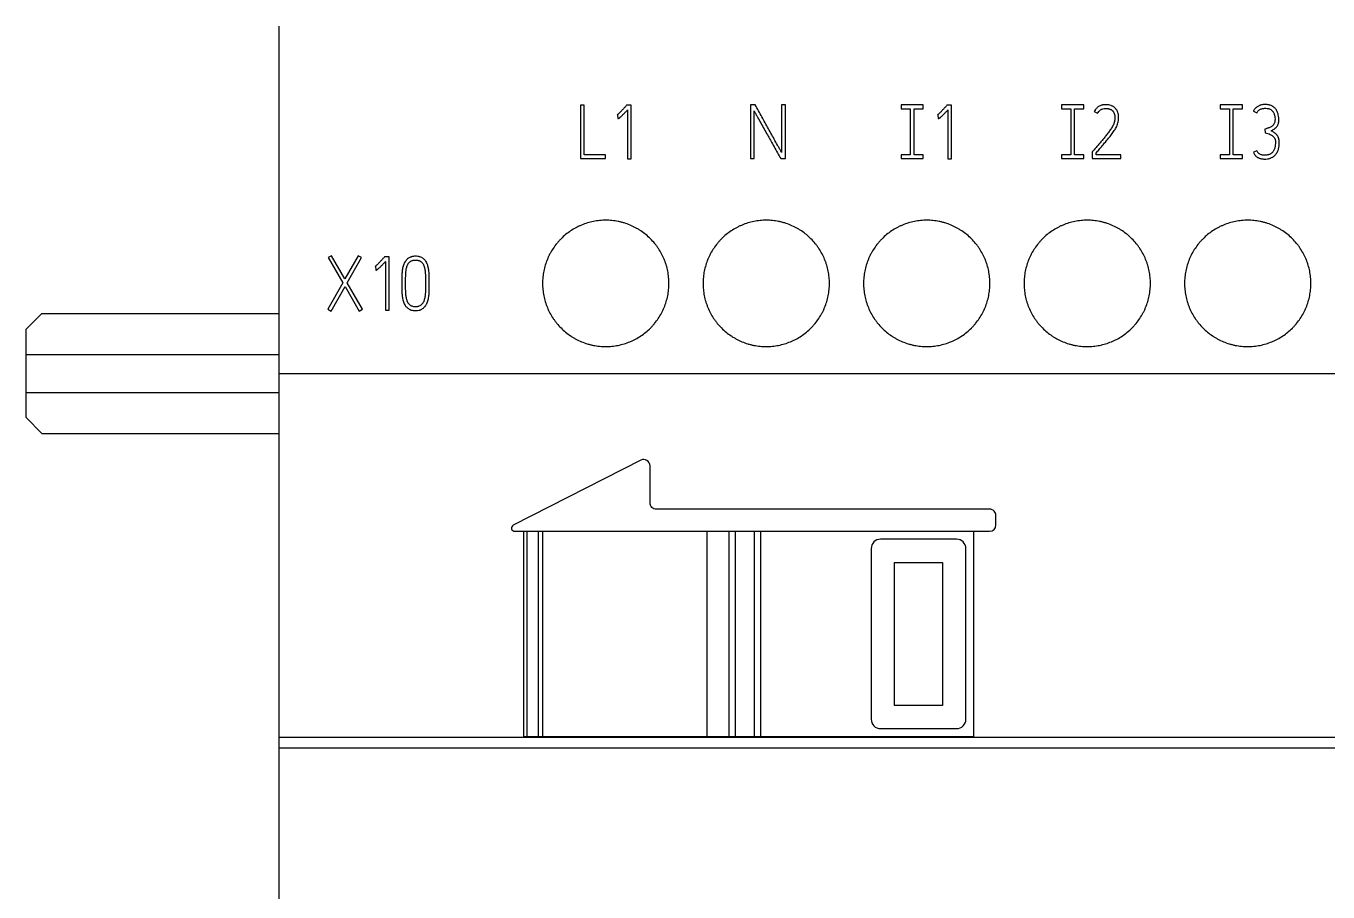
# Model space of a CAD drawing. Extents: x 0 to 420, y 0 to 297.
# Drawn here: x 81.17 to 122.38, y 211.23 to 238.65 of the extents above; entities that cross this region are included whole.
import ezdxf

# ---------------------------------------------------------------- set-up
doc = ezdxf.new("R2010")
doc.units = 0
doc.header["$LTSCALE"] = 23.1
doc.layers.add('10000_FRONT', color=7, linetype='CONTINUOUS')
doc.layers.add('10500_FRONT_LABELING', color=7, linetype='CONTINUOUS')

msp = doc.modelspace()

# ---------------------------------------------------------------- linework, layer by layer
at = {"layer": '10000_FRONT', "color": 7, "linetype": 'CONTINUOUS'}
for p, q in [((89.167, 238.654), (89.167, 148.654)), ((81.667, 229.554), (81.167, 229.054)), ((81.667, 229.554), (89.167, 229.554)), ((81.167, 226.254), (81.167, 229.054)), ((81.167, 228.254), (89.167, 228.254)), ((89.167, 227.654), (160.667, 227.654)), ((81.167, 227.054), (89.167, 227.054)), ((81.167, 226.254), (81.667, 225.754)), ((81.667, 225.754), (89.167, 225.754)), ((100.626, 224.905), (96.587, 222.843)), ((100.917, 223.554), (100.917, 224.727)), ((111.667, 223.354), (101.117, 223.354)), ((111.867, 222.854), (111.867, 223.154)), ((96.632, 222.654), (111.667, 222.654)), ((96.917, 222.654), (96.917, 216.154)), ((97.017, 222.654), (97.017, 216.154)), ((97.382, 222.654), (97.382, 216.154)), ((97.517, 222.654), (97.517, 216.154)), ((102.717, 222.654), (102.717, 216.154)), ((103.417, 222.654), (103.417, 216.154)), ((103.617, 222.654), (103.617, 216.154)), ((104.217, 222.654), (104.217, 216.154)), ((104.417, 222.654), (104.417, 216.154)), ((111.167, 216.154), (111.167, 222.654)), ((110.617, 222.404), (108.217, 222.404)), ((107.917, 222.104), (107.917, 216.704)), ((110.917, 216.704), (110.917, 222.104)), ((108.654, 217.141), (108.654, 221.666)), ((108.654, 221.666), (110.179, 221.666)), ((110.179, 221.666), (110.179, 217.141)), ((110.179, 217.141), (108.654, 217.141)), ((108.217, 216.404), (110.617, 216.404)), ((89.167, 216.134), (160.667, 216.134)), ((96.917, 216.154), (111.167, 216.154)), ((89.167, 215.801), (160.667, 215.801))]:
    msp.add_line(p, q, dxfattribs=at)
for centre, radius, start, end in [((100.717, 224.727), 0.2, 0, 117.0506), ((111.667, 222.854), 0.2, 270, 0), ((108.217, 222.104), 0.3, 90, 180), ((110.617, 222.104), 0.3, 0, 90), ((108.217, 216.704), 0.3, 180, 270), ((110.617, 216.704), 0.3, 270, 360)]:
    msp.add_arc(centre, radius, start, end, dxfattribs=at)
for points, knots in [([(101.517, 230.504), (101.517, 230.569), (101.513, 230.635), (101.501, 230.764), (101.491, 230.828), (101.466, 230.956), (101.45, 231.019), (101.422, 231.113), (101.412, 231.144), (101.389, 231.206), (101.378, 231.237), (101.34, 231.327), (101.285, 231.445), (101.218, 231.557), (101.164, 231.638), (101.145, 231.665), (101.106, 231.718), (101.086, 231.744), (101.023, 231.82), (100.979, 231.869), (100.841, 232.008), (100.741, 232.091), (100.618, 232.173), (100.604, 232.182), (100.576, 232.2), (100.562, 232.208), (100.52, 232.234), (100.491, 232.25), (100.405, 232.297), (100.346, 232.325), (100.225, 232.375), (100.164, 232.397), (100.07, 232.426), (100.038, 232.435), (99.974, 232.451), (99.942, 232.458), (99.844, 232.478), (99.714, 232.497), (99.584, 232.503), (99.453, 232.504), (99.388, 232.501), (99.289, 232.491), (99.256, 232.487), (99.191, 232.477), (99.029, 232.449), (98.872, 232.402), (98.721, 232.339), (98.691, 232.325), (98.646, 232.304), (98.631, 232.297), (98.602, 232.282), (98.528, 232.244), (98.458, 232.202), (98.296, 232.093), (98.195, 232.01), (98.078, 231.893), (98.055, 231.869), (98.011, 231.821), (97.99, 231.796), (97.928, 231.72), (97.889, 231.668), (97.817, 231.56), (97.783, 231.504), (97.737, 231.417), (97.722, 231.388), (97.694, 231.328), (97.681, 231.298), (97.643, 231.207), (97.6, 231.085), (97.568, 230.959), (97.549, 230.863), (97.543, 230.831), (97.534, 230.766), (97.53, 230.733), (97.52, 230.635), (97.517, 230.569), (97.517, 230.504)], [0, 0, 0, 0, 0.03125, 0.03125, 0.0625, 0.0625, 0.09375, 0.09375, 0.109375, 0.109375, 0.125, 0.125, 0.15625, 0.1875, 0.1875, 0.203125, 0.203125, 0.21875, 0.21875, 0.25, 0.25, 0.3125, 0.3125, 0.320312, 0.320312, 0.328125, 0.328125, 0.34375, 0.34375, 0.375, 0.375, 0.40625, 0.40625, 0.421875, 0.421875, 0.4375, 0.4375, 0.46875, 0.5, 0.5, 0.53125, 0.53125, 0.546875, 0.546875, 0.5625, 0.625, 0.625, 0.640625, 0.640625, 0.648438, 0.648438, 0.65625, 0.6875, 0.6875, 0.75, 0.75, 0.765625, 0.765625, 0.78125, 0.78125, 0.8125, 0.8125, 0.84375, 0.84375, 0.859375, 0.859375, 0.875, 0.875, 0.90625, 0.9375, 0.9375, 0.953125, 0.953125, 0.96875, 0.96875, 1, 1, 1, 1]), ([(106.597, 230.504), (106.597, 230.569), (106.593, 230.635), (106.581, 230.764), (106.571, 230.828), (106.546, 230.956), (106.53, 231.019), (106.502, 231.113), (106.492, 231.144), (106.469, 231.206), (106.458, 231.237), (106.42, 231.327), (106.365, 231.445), (106.298, 231.557), (106.244, 231.638), (106.225, 231.665), (106.186, 231.718), (106.166, 231.744), (106.103, 231.82), (106.059, 231.869), (105.921, 232.008), (105.821, 232.091), (105.698, 232.173), (105.684, 232.182), (105.656, 232.2), (105.642, 232.208), (105.6, 232.234), (105.571, 232.25), (105.485, 232.297), (105.426, 232.325), (105.305, 232.375), (105.244, 232.397), (105.15, 232.426), (105.118, 232.435), (105.054, 232.451), (105.022, 232.458), (104.924, 232.478), (104.794, 232.497), (104.664, 232.503), (104.533, 232.504), (104.468, 232.501), (104.369, 232.491), (104.336, 232.487), (104.271, 232.477), (104.109, 232.449), (103.952, 232.402), (103.801, 232.339), (103.771, 232.325), (103.726, 232.304), (103.711, 232.297), (103.682, 232.282), (103.608, 232.244), (103.538, 232.202), (103.376, 232.093), (103.275, 232.01), (103.158, 231.893), (103.135, 231.869), (103.091, 231.821), (103.07, 231.796), (103.008, 231.72), (102.969, 231.668), (102.897, 231.56), (102.863, 231.504), (102.817, 231.417), (102.802, 231.388), (102.774, 231.328), (102.761, 231.298), (102.723, 231.207), (102.68, 231.085), (102.648, 230.959), (102.629, 230.863), (102.623, 230.831), (102.614, 230.766), (102.61, 230.733), (102.6, 230.635), (102.597, 230.569), (102.597, 230.504)], [0, 0, 0, 0, 0.03125, 0.03125, 0.0625, 0.0625, 0.09375, 0.09375, 0.109375, 0.109375, 0.125, 0.125, 0.15625, 0.1875, 0.1875, 0.203125, 0.203125, 0.21875, 0.21875, 0.25, 0.25, 0.3125, 0.3125, 0.320312, 0.320312, 0.328125, 0.328125, 0.34375, 0.34375, 0.375, 0.375, 0.40625, 0.40625, 0.421875, 0.421875, 0.4375, 0.4375, 0.46875, 0.5, 0.5, 0.53125, 0.53125, 0.546875, 0.546875, 0.5625, 0.625, 0.625, 0.640625, 0.640625, 0.648438, 0.648438, 0.65625, 0.6875, 0.6875, 0.75, 0.75, 0.765625, 0.765625, 0.78125, 0.78125, 0.8125, 0.8125, 0.84375, 0.84375, 0.859375, 0.859375, 0.875, 0.875, 0.90625, 0.9375, 0.9375, 0.953125, 0.953125, 0.96875, 0.96875, 1, 1, 1, 1]), ([(111.677, 230.504), (111.677, 230.569), (111.673, 230.635), (111.661, 230.764), (111.651, 230.828), (111.626, 230.956), (111.61, 231.019), (111.582, 231.113), (111.572, 231.144), (111.549, 231.206), (111.538, 231.237), (111.5, 231.327), (111.445, 231.445), (111.378, 231.557), (111.324, 231.638), (111.305, 231.665), (111.266, 231.718), (111.246, 231.744), (111.183, 231.82), (111.139, 231.869), (111.001, 232.008), (110.901, 232.091), (110.778, 232.173), (110.764, 232.182), (110.736, 232.2), (110.722, 232.208), (110.68, 232.234), (110.651, 232.25), (110.565, 232.297), (110.506, 232.325), (110.385, 232.375), (110.324, 232.397), (110.23, 232.426), (110.198, 232.435), (110.134, 232.451), (110.102, 232.458), (110.004, 232.478), (109.874, 232.497), (109.744, 232.503), (109.613, 232.504), (109.548, 232.501), (109.449, 232.491), (109.416, 232.487), (109.351, 232.477), (109.189, 232.449), (109.032, 232.402), (108.881, 232.339), (108.851, 232.325), (108.806, 232.304), (108.791, 232.297), (108.762, 232.282), (108.688, 232.244), (108.618, 232.202), (108.456, 232.093), (108.355, 232.01), (108.238, 231.893), (108.215, 231.869), (108.171, 231.821), (108.15, 231.796), (108.088, 231.72), (108.049, 231.668), (107.977, 231.56), (107.943, 231.504), (107.897, 231.417), (107.882, 231.388), (107.854, 231.328), (107.841, 231.298), (107.803, 231.207), (107.76, 231.085), (107.728, 230.959), (107.709, 230.863), (107.703, 230.831), (107.694, 230.766), (107.69, 230.733), (107.68, 230.635), (107.677, 230.569), (107.677, 230.504)], [0, 0, 0, 0, 0.03125, 0.03125, 0.0625, 0.0625, 0.09375, 0.09375, 0.109375, 0.109375, 0.125, 0.125, 0.15625, 0.1875, 0.1875, 0.203125, 0.203125, 0.21875, 0.21875, 0.25, 0.25, 0.3125, 0.3125, 0.320312, 0.320312, 0.328125, 0.328125, 0.34375, 0.34375, 0.375, 0.375, 0.40625, 0.40625, 0.421875, 0.421875, 0.4375, 0.4375, 0.46875, 0.5, 0.5, 0.53125, 0.53125, 0.546875, 0.546875, 0.5625, 0.625, 0.625, 0.640625, 0.640625, 0.648438, 0.648438, 0.65625, 0.6875, 0.6875, 0.75, 0.75, 0.765625, 0.765625, 0.78125, 0.78125, 0.8125, 0.8125, 0.84375, 0.84375, 0.859375, 0.859375, 0.875, 0.875, 0.90625, 0.9375, 0.9375, 0.953125, 0.953125, 0.96875, 0.96875, 1, 1, 1, 1]), ([(116.757, 230.504), (116.757, 230.569), (116.753, 230.635), (116.741, 230.764), (116.731, 230.828), (116.706, 230.956), (116.69, 231.019), (116.662, 231.113), (116.652, 231.144), (116.629, 231.206), (116.618, 231.237), (116.58, 231.327), (116.525, 231.445), (116.458, 231.557), (116.404, 231.638), (116.385, 231.665), (116.346, 231.718), (116.326, 231.744), (116.263, 231.82), (116.219, 231.869), (116.081, 232.008), (115.981, 232.091), (115.858, 232.173), (115.844, 232.182), (115.816, 232.2), (115.802, 232.208), (115.76, 232.234), (115.731, 232.25), (115.645, 232.297), (115.586, 232.325), (115.465, 232.375), (115.404, 232.397), (115.31, 232.426), (115.278, 232.435), (115.214, 232.451), (115.182, 232.458), (115.084, 232.478), (114.954, 232.497), (114.824, 232.503), (114.693, 232.504), (114.628, 232.501), (114.529, 232.491), (114.496, 232.487), (114.431, 232.477), (114.269, 232.449), (114.112, 232.402), (113.961, 232.339), (113.931, 232.325), (113.886, 232.304), (113.871, 232.297), (113.842, 232.282), (113.768, 232.244), (113.698, 232.202), (113.536, 232.093), (113.435, 232.01), (113.318, 231.893), (113.295, 231.869), (113.251, 231.821), (113.23, 231.796), (113.168, 231.72), (113.129, 231.668), (113.057, 231.56), (113.023, 231.504), (112.977, 231.417), (112.962, 231.388), (112.934, 231.328), (112.921, 231.298), (112.883, 231.207), (112.84, 231.085), (112.808, 230.959), (112.789, 230.863), (112.783, 230.831), (112.774, 230.766), (112.77, 230.733), (112.76, 230.635), (112.757, 230.569), (112.757, 230.504)], [0, 0, 0, 0, 0.03125, 0.03125, 0.0625, 0.0625, 0.09375, 0.09375, 0.109375, 0.109375, 0.125, 0.125, 0.15625, 0.1875, 0.1875, 0.203125, 0.203125, 0.21875, 0.21875, 0.25, 0.25, 0.3125, 0.3125, 0.320312, 0.320312, 0.328125, 0.328125, 0.34375, 0.34375, 0.375, 0.375, 0.40625, 0.40625, 0.421875, 0.421875, 0.4375, 0.4375, 0.46875, 0.5, 0.5, 0.53125, 0.53125, 0.546875, 0.546875, 0.5625, 0.625, 0.625, 0.640625, 0.640625, 0.648438, 0.648438, 0.65625, 0.6875, 0.6875, 0.75, 0.75, 0.765625, 0.765625, 0.78125, 0.78125, 0.8125, 0.8125, 0.84375, 0.84375, 0.859375, 0.859375, 0.875, 0.875, 0.90625, 0.9375, 0.9375, 0.953125, 0.953125, 0.96875, 0.96875, 1, 1, 1, 1]), ([(121.837, 230.504), (121.837, 230.569), (121.833, 230.635), (121.821, 230.764), (121.811, 230.828), (121.786, 230.956), (121.77, 231.019), (121.742, 231.113), (121.732, 231.144), (121.709, 231.206), (121.698, 231.237), (121.66, 231.327), (121.605, 231.445), (121.538, 231.557), (121.484, 231.638), (121.465, 231.665), (121.426, 231.718), (121.406, 231.744), (121.343, 231.82), (121.299, 231.869), (121.161, 232.008), (121.061, 232.091), (120.938, 232.173), (120.924, 232.182), (120.896, 232.2), (120.882, 232.208), (120.84, 232.234), (120.811, 232.25), (120.725, 232.297), (120.666, 232.325), (120.545, 232.375), (120.484, 232.397), (120.39, 232.426), (120.358, 232.435), (120.294, 232.451), (120.262, 232.458), (120.164, 232.478), (120.034, 232.497), (119.904, 232.503), (119.773, 232.504), (119.708, 232.501), (119.609, 232.491), (119.576, 232.487), (119.511, 232.477), (119.349, 232.449), (119.192, 232.402), (119.041, 232.339), (119.011, 232.325), (118.966, 232.304), (118.951, 232.297), (118.922, 232.282), (118.848, 232.244), (118.778, 232.202), (118.616, 232.093), (118.515, 232.01), (118.398, 231.893), (118.375, 231.869), (118.331, 231.821), (118.31, 231.796), (118.248, 231.72), (118.209, 231.668), (118.137, 231.56), (118.103, 231.504), (118.057, 231.417), (118.042, 231.388), (118.014, 231.328), (118.001, 231.298), (117.963, 231.207), (117.92, 231.085), (117.888, 230.959), (117.869, 230.863), (117.863, 230.831), (117.854, 230.766), (117.85, 230.733), (117.84, 230.635), (117.837, 230.569), (117.837, 230.504)], [0, 0, 0, 0, 0.03125, 0.03125, 0.0625, 0.0625, 0.09375, 0.09375, 0.109375, 0.109375, 0.125, 0.125, 0.15625, 0.1875, 0.1875, 0.203125, 0.203125, 0.21875, 0.21875, 0.25, 0.25, 0.3125, 0.3125, 0.320312, 0.320312, 0.328125, 0.328125, 0.34375, 0.34375, 0.375, 0.375, 0.40625, 0.40625, 0.421875, 0.421875, 0.4375, 0.4375, 0.46875, 0.5, 0.5, 0.53125, 0.53125, 0.546875, 0.546875, 0.5625, 0.625, 0.625, 0.640625, 0.640625, 0.648438, 0.648438, 0.65625, 0.6875, 0.6875, 0.75, 0.75, 0.765625, 0.765625, 0.78125, 0.78125, 0.8125, 0.8125, 0.84375, 0.84375, 0.859375, 0.859375, 0.875, 0.875, 0.90625, 0.9375, 0.9375, 0.953125, 0.953125, 0.96875, 0.96875, 1, 1, 1, 1]), ([(97.517, 230.504), (97.517, 230.438), (97.52, 230.372), (97.533, 230.243), (97.542, 230.179), (97.567, 230.051), (97.583, 229.988), (97.611, 229.894), (97.622, 229.863), (97.644, 229.801), (97.656, 229.77), (97.693, 229.68), (97.749, 229.562), (97.815, 229.45), (97.869, 229.369), (97.888, 229.342), (97.927, 229.289), (97.947, 229.263), (98.01, 229.187), (98.054, 229.138), (98.192, 228.999), (98.293, 228.916), (98.415, 228.834), (98.429, 228.825), (98.457, 228.807), (98.471, 228.799), (98.514, 228.773), (98.542, 228.757), (98.629, 228.71), (98.688, 228.682), (98.808, 228.632), (98.87, 228.61), (98.964, 228.581), (98.996, 228.572), (99.059, 228.556), (99.092, 228.549), (99.189, 228.529), (99.319, 228.51), (99.449, 228.504), (99.58, 228.503), (99.646, 228.507), (99.744, 228.516), (99.777, 228.52), (99.842, 228.53), (99.875, 228.536), (99.971, 228.555), (100.035, 228.571), (100.16, 228.609), (100.221, 228.631), (100.312, 228.668), (100.342, 228.682), (100.387, 228.703), (100.402, 228.71), (100.431, 228.725), (100.505, 228.763), (100.575, 228.805), (100.737, 228.914), (100.838, 228.997), (100.955, 229.114), (100.978, 229.138), (101.022, 229.186), (101.043, 229.211), (101.105, 229.287), (101.144, 229.339), (101.216, 229.447), (101.25, 229.503), (101.296, 229.59), (101.311, 229.619), (101.339, 229.679), (101.352, 229.709), (101.39, 229.8), (101.434, 229.922), (101.465, 230.048), (101.484, 230.144), (101.49, 230.176), (101.5, 230.241), (101.504, 230.274), (101.513, 230.372), (101.517, 230.438), (101.517, 230.504)], [0, 0, 0, 0, 0.03125, 0.03125, 0.0625, 0.0625, 0.09375, 0.09375, 0.109375, 0.109375, 0.125, 0.125, 0.15625, 0.1875, 0.1875, 0.203125, 0.203125, 0.21875, 0.21875, 0.25, 0.25, 0.3125, 0.3125, 0.320312, 0.320312, 0.328125, 0.328125, 0.34375, 0.34375, 0.375, 0.375, 0.40625, 0.40625, 0.421875, 0.421875, 0.4375, 0.4375, 0.46875, 0.5, 0.5, 0.53125, 0.53125, 0.546875, 0.546875, 0.5625, 0.5625, 0.59375, 0.59375, 0.625, 0.625, 0.640625, 0.640625, 0.648438, 0.648438, 0.65625, 0.6875, 0.6875, 0.75, 0.75, 0.765625, 0.765625, 0.78125, 0.78125, 0.8125, 0.8125, 0.84375, 0.84375, 0.859375, 0.859375, 0.875, 0.875, 0.90625, 0.9375, 0.9375, 0.953125, 0.953125, 0.96875, 0.96875, 1, 1, 1, 1]), ([(102.597, 230.504), (102.597, 230.438), (102.6, 230.372), (102.613, 230.243), (102.622, 230.179), (102.647, 230.051), (102.663, 229.988), (102.691, 229.894), (102.702, 229.863), (102.724, 229.801), (102.736, 229.77), (102.773, 229.68), (102.829, 229.562), (102.895, 229.45), (102.949, 229.369), (102.968, 229.342), (103.007, 229.289), (103.027, 229.263), (103.09, 229.187), (103.134, 229.138), (103.272, 228.999), (103.373, 228.916), (103.495, 228.834), (103.509, 228.825), (103.537, 228.807), (103.551, 228.799), (103.594, 228.773), (103.622, 228.757), (103.709, 228.71), (103.768, 228.682), (103.888, 228.632), (103.95, 228.61), (104.044, 228.581), (104.076, 228.572), (104.139, 228.556), (104.172, 228.549), (104.269, 228.529), (104.399, 228.51), (104.529, 228.504), (104.66, 228.503), (104.726, 228.507), (104.824, 228.516), (104.857, 228.52), (104.922, 228.53), (104.955, 228.536), (105.051, 228.555), (105.115, 228.571), (105.24, 228.609), (105.301, 228.631), (105.392, 228.668), (105.422, 228.682), (105.467, 228.703), (105.482, 228.71), (105.511, 228.725), (105.585, 228.763), (105.655, 228.805), (105.817, 228.914), (105.918, 228.997), (106.035, 229.114), (106.058, 229.138), (106.102, 229.186), (106.123, 229.211), (106.185, 229.287), (106.224, 229.339), (106.296, 229.447), (106.33, 229.503), (106.376, 229.59), (106.391, 229.619), (106.419, 229.679), (106.432, 229.709), (106.47, 229.8), (106.514, 229.922), (106.545, 230.048), (106.564, 230.144), (106.57, 230.176), (106.58, 230.241), (106.584, 230.274), (106.593, 230.372), (106.597, 230.438), (106.597, 230.504)], [0, 0, 0, 0, 0.03125, 0.03125, 0.0625, 0.0625, 0.09375, 0.09375, 0.109375, 0.109375, 0.125, 0.125, 0.15625, 0.1875, 0.1875, 0.203125, 0.203125, 0.21875, 0.21875, 0.25, 0.25, 0.3125, 0.3125, 0.320312, 0.320312, 0.328125, 0.328125, 0.34375, 0.34375, 0.375, 0.375, 0.40625, 0.40625, 0.421875, 0.421875, 0.4375, 0.4375, 0.46875, 0.5, 0.5, 0.53125, 0.53125, 0.546875, 0.546875, 0.5625, 0.5625, 0.59375, 0.59375, 0.625, 0.625, 0.640625, 0.640625, 0.648438, 0.648438, 0.65625, 0.6875, 0.6875, 0.75, 0.75, 0.765625, 0.765625, 0.78125, 0.78125, 0.8125, 0.8125, 0.84375, 0.84375, 0.859375, 0.859375, 0.875, 0.875, 0.90625, 0.9375, 0.9375, 0.953125, 0.953125, 0.96875, 0.96875, 1, 1, 1, 1]), ([(107.677, 230.504), (107.677, 230.438), (107.68, 230.372), (107.693, 230.243), (107.702, 230.179), (107.727, 230.051), (107.743, 229.988), (107.771, 229.894), (107.782, 229.863), (107.804, 229.801), (107.816, 229.77), (107.853, 229.68), (107.909, 229.562), (107.975, 229.45), (108.029, 229.369), (108.048, 229.342), (108.087, 229.289), (108.107, 229.263), (108.17, 229.187), (108.214, 229.138), (108.352, 228.999), (108.453, 228.916), (108.575, 228.834), (108.589, 228.825), (108.617, 228.807), (108.631, 228.799), (108.674, 228.773), (108.702, 228.757), (108.789, 228.71), (108.848, 228.682), (108.968, 228.632), (109.03, 228.61), (109.124, 228.581), (109.156, 228.572), (109.219, 228.556), (109.252, 228.549), (109.349, 228.529), (109.479, 228.51), (109.609, 228.504), (109.74, 228.503), (109.806, 228.507), (109.904, 228.516), (109.937, 228.52), (110.002, 228.53), (110.035, 228.536), (110.131, 228.555), (110.195, 228.571), (110.32, 228.609), (110.381, 228.631), (110.472, 228.668), (110.502, 228.682), (110.547, 228.703), (110.562, 228.71), (110.591, 228.725), (110.665, 228.763), (110.735, 228.805), (110.897, 228.914), (110.998, 228.997), (111.115, 229.114), (111.138, 229.138), (111.182, 229.186), (111.203, 229.211), (111.265, 229.287), (111.304, 229.339), (111.376, 229.447), (111.41, 229.503), (111.456, 229.59), (111.471, 229.619), (111.499, 229.679), (111.512, 229.709), (111.55, 229.8), (111.594, 229.922), (111.625, 230.048), (111.644, 230.144), (111.65, 230.176), (111.66, 230.241), (111.664, 230.274), (111.673, 230.372), (111.677, 230.438), (111.677, 230.504)], [0, 0, 0, 0, 0.03125, 0.03125, 0.0625, 0.0625, 0.09375, 0.09375, 0.109375, 0.109375, 0.125, 0.125, 0.15625, 0.1875, 0.1875, 0.203125, 0.203125, 0.21875, 0.21875, 0.25, 0.25, 0.3125, 0.3125, 0.320312, 0.320312, 0.328125, 0.328125, 0.34375, 0.34375, 0.375, 0.375, 0.40625, 0.40625, 0.421875, 0.421875, 0.4375, 0.4375, 0.46875, 0.5, 0.5, 0.53125, 0.53125, 0.546875, 0.546875, 0.5625, 0.5625, 0.59375, 0.59375, 0.625, 0.625, 0.640625, 0.640625, 0.648438, 0.648438, 0.65625, 0.6875, 0.6875, 0.75, 0.75, 0.765625, 0.765625, 0.78125, 0.78125, 0.8125, 0.8125, 0.84375, 0.84375, 0.859375, 0.859375, 0.875, 0.875, 0.90625, 0.9375, 0.9375, 0.953125, 0.953125, 0.96875, 0.96875, 1, 1, 1, 1]), ([(112.757, 230.504), (112.757, 230.438), (112.76, 230.372), (112.773, 230.243), (112.782, 230.179), (112.807, 230.051), (112.823, 229.988), (112.851, 229.894), (112.862, 229.863), (112.884, 229.801), (112.896, 229.77), (112.933, 229.68), (112.989, 229.562), (113.055, 229.45), (113.109, 229.369), (113.128, 229.342), (113.167, 229.289), (113.187, 229.263), (113.25, 229.187), (113.294, 229.138), (113.432, 228.999), (113.533, 228.916), (113.655, 228.834), (113.669, 228.825), (113.697, 228.807), (113.711, 228.799), (113.754, 228.773), (113.782, 228.757), (113.869, 228.71), (113.928, 228.682), (114.048, 228.632), (114.11, 228.61), (114.204, 228.581), (114.236, 228.572), (114.299, 228.556), (114.332, 228.549), (114.429, 228.529), (114.559, 228.51), (114.689, 228.504), (114.82, 228.503), (114.886, 228.507), (114.984, 228.516), (115.017, 228.52), (115.082, 228.53), (115.115, 228.536), (115.211, 228.555), (115.275, 228.571), (115.4, 228.609), (115.461, 228.631), (115.552, 228.668), (115.582, 228.682), (115.627, 228.703), (115.642, 228.71), (115.671, 228.725), (115.745, 228.763), (115.815, 228.805), (115.977, 228.914), (116.078, 228.997), (116.195, 229.114), (116.218, 229.138), (116.262, 229.186), (116.283, 229.211), (116.345, 229.287), (116.384, 229.339), (116.456, 229.447), (116.49, 229.503), (116.536, 229.59), (116.551, 229.619), (116.579, 229.679), (116.592, 229.709), (116.63, 229.8), (116.674, 229.922), (116.705, 230.048), (116.724, 230.144), (116.73, 230.176), (116.74, 230.241), (116.744, 230.274), (116.753, 230.372), (116.757, 230.438), (116.757, 230.504)], [0, 0, 0, 0, 0.03125, 0.03125, 0.0625, 0.0625, 0.09375, 0.09375, 0.109375, 0.109375, 0.125, 0.125, 0.15625, 0.1875, 0.1875, 0.203125, 0.203125, 0.21875, 0.21875, 0.25, 0.25, 0.3125, 0.3125, 0.320312, 0.320312, 0.328125, 0.328125, 0.34375, 0.34375, 0.375, 0.375, 0.40625, 0.40625, 0.421875, 0.421875, 0.4375, 0.4375, 0.46875, 0.5, 0.5, 0.53125, 0.53125, 0.546875, 0.546875, 0.5625, 0.5625, 0.59375, 0.59375, 0.625, 0.625, 0.640625, 0.640625, 0.648438, 0.648438, 0.65625, 0.6875, 0.6875, 0.75, 0.75, 0.765625, 0.765625, 0.78125, 0.78125, 0.8125, 0.8125, 0.84375, 0.84375, 0.859375, 0.859375, 0.875, 0.875, 0.90625, 0.9375, 0.9375, 0.953125, 0.953125, 0.96875, 0.96875, 1, 1, 1, 1]), ([(117.837, 230.504), (117.837, 230.438), (117.84, 230.372), (117.853, 230.243), (117.862, 230.179), (117.887, 230.051), (117.903, 229.988), (117.931, 229.894), (117.942, 229.863), (117.964, 229.801), (117.976, 229.77), (118.013, 229.68), (118.069, 229.562), (118.135, 229.45), (118.189, 229.369), (118.208, 229.342), (118.247, 229.289), (118.267, 229.263), (118.33, 229.187), (118.374, 229.138), (118.512, 228.999), (118.613, 228.916), (118.735, 228.834), (118.749, 228.825), (118.777, 228.807), (118.791, 228.799), (118.834, 228.773), (118.862, 228.757), (118.949, 228.71), (119.008, 228.682), (119.128, 228.632), (119.19, 228.61), (119.284, 228.581), (119.316, 228.572), (119.379, 228.556), (119.412, 228.549), (119.509, 228.529), (119.639, 228.51), (119.769, 228.504), (119.9, 228.503), (119.966, 228.507), (120.064, 228.516), (120.097, 228.52), (120.162, 228.53), (120.195, 228.536), (120.291, 228.555), (120.355, 228.571), (120.48, 228.609), (120.541, 228.631), (120.632, 228.668), (120.662, 228.682), (120.707, 228.703), (120.722, 228.71), (120.751, 228.725), (120.825, 228.763), (120.895, 228.805), (121.057, 228.914), (121.158, 228.997), (121.275, 229.114), (121.298, 229.138), (121.342, 229.186), (121.363, 229.211), (121.425, 229.287), (121.464, 229.339), (121.536, 229.447), (121.57, 229.503), (121.616, 229.59), (121.631, 229.619), (121.659, 229.679), (121.672, 229.709), (121.71, 229.8), (121.754, 229.922), (121.785, 230.048), (121.804, 230.144), (121.81, 230.176), (121.82, 230.241), (121.824, 230.274), (121.833, 230.372), (121.837, 230.438), (121.837, 230.504)], [0, 0, 0, 0, 0.03125, 0.03125, 0.0625, 0.0625, 0.09375, 0.09375, 0.109375, 0.109375, 0.125, 0.125, 0.15625, 0.1875, 0.1875, 0.203125, 0.203125, 0.21875, 0.21875, 0.25, 0.25, 0.3125, 0.3125, 0.320312, 0.320312, 0.328125, 0.328125, 0.34375, 0.34375, 0.375, 0.375, 0.40625, 0.40625, 0.421875, 0.421875, 0.4375, 0.4375, 0.46875, 0.5, 0.5, 0.53125, 0.53125, 0.546875, 0.546875, 0.5625, 0.5625, 0.59375, 0.59375, 0.625, 0.625, 0.640625, 0.640625, 0.648438, 0.648438, 0.65625, 0.6875, 0.6875, 0.75, 0.75, 0.765625, 0.765625, 0.78125, 0.78125, 0.8125, 0.8125, 0.84375, 0.84375, 0.859375, 0.859375, 0.875, 0.875, 0.90625, 0.9375, 0.9375, 0.953125, 0.953125, 0.96875, 0.96875, 1, 1, 1, 1]), ([(101.117, 223.354), (101.064, 223.354), (101.012, 223.375), (100.938, 223.449), (100.917, 223.501), (100.917, 223.554)], [0, 0, 0, 0, 0.5, 0.5, 1, 1, 1, 1]), ([(111.867, 223.154), (111.867, 223.206), (111.845, 223.258), (111.771, 223.332), (111.72, 223.354), (111.667, 223.354)], [0, 0, 0, 0, 0.5, 0.5, 1, 1, 1, 1]), ([(96.587, 222.843), (96.567, 222.832), (96.551, 222.816), (96.532, 222.775), (96.53, 222.752), (96.54, 222.708), (96.553, 222.689), (96.588, 222.661), (96.61, 222.654), (96.632, 222.654)], [0, 0, 0, 0, 0.25, 0.25, 0.5, 0.5, 0.75, 0.75, 1, 1, 1, 1])]:
    msp.add_open_spline(points, degree=3, knots=knots, dxfattribs=at)
at = {"layer": '10500_FRONT_LABELING', "color": 7, "linetype": 'CONTINUOUS'}
for p, q in [((98.717, 236.151), (98.717, 234.454)), ((98.837, 236.151), (98.717, 236.151)), ((98.837, 234.574), (98.837, 236.151)), ((100.176, 236.144), (100.16, 236.125)), ((100.325, 236.144), (100.176, 236.144)), ((100.325, 234.451), (100.325, 236.144)), ((104.097, 236.154), (104.097, 234.454)), ((104.25, 236.154), (104.097, 236.154)), ((105.082, 236.154), (105.082, 234.649)), ((105.202, 236.154), (105.082, 236.154)), ((105.202, 234.454), (105.202, 236.154)), ((108.867, 236.154), (108.867, 236.034)), ((109.567, 236.154), (108.867, 236.154)), ((109.567, 236.034), (109.567, 236.154)), ((110.316, 236.144), (110.3, 236.125)), ((110.465, 236.144), (110.316, 236.144)), ((110.465, 234.451), (110.465, 236.144)), ((113.947, 236.154), (113.947, 236.034)), ((114.647, 236.154), (113.947, 236.154)), ((114.647, 236.034), (114.647, 236.154)), ((118.967, 236.154), (118.967, 236.034)), ((119.667, 236.154), (118.967, 236.154)), ((119.667, 236.034), (119.667, 236.154)), ((99.877, 235.84), (99.891, 235.845)), ((99.891, 235.845), (99.898, 235.724)), ((100.207, 235.998), (100.207, 234.451)), ((104.215, 234.454), (104.215, 235.963)), ((108.867, 236.034), (109.157, 236.034)), ((109.157, 236.034), (109.157, 234.574)), ((109.277, 234.574), (109.277, 236.034)), ((109.277, 236.034), (109.567, 236.034)), ((110.017, 235.84), (110.031, 235.845)), ((110.031, 235.845), (110.038, 235.724)), ((110.347, 235.998), (110.347, 234.451)), ((113.947, 236.034), (114.237, 236.034)), ((114.237, 236.034), (114.237, 234.574)), ((114.357, 234.574), (114.357, 236.034)), ((114.357, 236.034), (114.647, 236.034)), ((114.98, 235.944), (115.086, 235.889)), ((118.967, 236.034), (119.257, 236.034)), ((119.257, 236.034), (119.257, 234.574)), ((119.377, 234.574), (119.377, 236.034)), ((119.377, 236.034), (119.667, 236.034)), ((120.017, 235.956), (120.125, 235.901)), ((120.377, 235.39), (120.384, 235.272)), ((99.511, 234.574), (98.837, 234.574)), ((99.511, 234.454), (99.511, 234.574)), ((108.867, 234.574), (108.867, 234.454)), ((109.157, 234.574), (108.867, 234.574)), ((109.567, 234.574), (109.277, 234.574)), ((109.567, 234.454), (109.567, 234.574)), ((113.947, 234.574), (113.947, 234.454)), ((114.237, 234.574), (113.947, 234.574)), ((114.647, 234.574), (114.357, 234.574)), ((114.647, 234.454), (114.647, 234.574)), ((114.931, 234.687), (114.917, 234.67)), ((114.917, 234.67), (114.917, 234.454)), ((115.035, 234.571), (115.035, 234.628)), ((115.822, 234.571), (115.035, 234.571)), ((115.822, 234.454), (115.822, 234.571)), ((118.967, 234.574), (118.967, 234.454)), ((119.257, 234.574), (118.967, 234.574)), ((119.667, 234.574), (119.377, 234.574)), ((119.667, 234.454), (119.667, 234.574)), ((120.125, 234.706), (120.017, 234.656)), ((98.717, 234.454), (99.511, 234.454)), ((100.207, 234.451), (100.325, 234.451)), ((104.097, 234.454), (104.215, 234.454)), ((105.054, 234.454), (105.202, 234.454)), ((108.867, 234.454), (109.567, 234.454)), ((110.347, 234.451), (110.465, 234.451)), ((113.947, 234.454), (114.647, 234.454)), ((114.917, 234.454), (115.822, 234.454)), ((118.967, 234.454), (119.667, 234.454)), ((90.837, 231.379), (90.735, 231.321)), ((90.735, 231.321), (91.195, 230.526)), ((91.261, 230.644), (90.837, 231.379)), ((91.679, 231.379), (91.261, 230.644)), ((91.332, 230.524), (91.785, 231.321)), ((91.785, 231.321), (91.679, 231.379)), ((92.516, 231.344), (92.499, 231.325)), ((92.664, 231.344), (92.516, 231.344)), ((92.546, 231.198), (92.546, 229.651)), ((92.664, 229.651), (92.664, 231.344)), ((92.216, 231.04), (92.23, 231.045)), ((92.23, 231.045), (92.237, 230.924)), ((91.195, 230.526), (90.717, 229.684)), ((90.82, 229.625), (91.264, 230.406)), ((91.264, 230.406), (91.716, 229.625)), ((91.82, 229.684), (91.332, 230.524)), ((93.06, 230.514), (93.06, 230.488)), ((93.181, 230.488), (93.181, 230.514)), ((93.812, 230.514), (93.812, 230.488)), ((93.93, 230.488), (93.93, 230.514)), ((90.717, 229.684), (90.82, 229.625)), ((91.716, 229.625), (91.82, 229.684)), ((92.546, 229.651), (92.664, 229.651))]:
    msp.add_line(p, q, dxfattribs=at)
for points, knots in [([(105.082, 234.649), (105.065, 234.681), (105.048, 234.712), (105.013, 234.775), (104.996, 234.806), (104.943, 234.9), (104.908, 234.962), (104.804, 235.15), (104.735, 235.276), (104.596, 235.526), (104.527, 235.652), (104.388, 235.903), (104.319, 236.028), (104.25, 236.154)], [0, 0, 0, 0, 0.0625, 0.0625, 0.125, 0.125, 0.25, 0.25, 0.5, 0.5, 0.75, 0.75, 1, 1, 1, 1]), ([(115.035, 234.628), (115.068, 234.667), (115.101, 234.706), (115.167, 234.784), (115.2, 234.823), (115.266, 234.901), (115.3, 234.94), (115.365, 235.019), (115.398, 235.058), (115.462, 235.137), (115.494, 235.177), (115.541, 235.238), (115.556, 235.259), (115.586, 235.301), (115.6, 235.322), (115.629, 235.364), (115.643, 235.386), (115.668, 235.431), (115.681, 235.453), (115.702, 235.499), (115.711, 235.523), (115.727, 235.572), (115.734, 235.597), (115.744, 235.647), (115.747, 235.672), (115.751, 235.723), (115.752, 235.749), (115.75, 235.8), (115.747, 235.826), (115.738, 235.876), (115.732, 235.901), (115.719, 235.938), (115.714, 235.95), (115.703, 235.973), (115.696, 235.984), (115.683, 236.006), (115.675, 236.016), (115.659, 236.036), (115.65, 236.046), (115.632, 236.064), (115.623, 236.073), (115.602, 236.089), (115.592, 236.096), (115.57, 236.109), (115.558, 236.115), (115.535, 236.126), (115.523, 236.131), (115.486, 236.144), (115.461, 236.151), (115.424, 236.158), (115.411, 236.159), (115.385, 236.162), (115.372, 236.162), (115.333, 236.163), (115.307, 236.163), (115.269, 236.158), (115.256, 236.156), (115.231, 236.151), (115.218, 236.148), (115.181, 236.136), (115.157, 236.126), (115.123, 236.106), (115.112, 236.099), (115.091, 236.084), (115.071, 236.068), (115.053, 236.05), (115.036, 236.031), (115.027, 236.021), (115.004, 235.99), (114.991, 235.967), (114.98, 235.944)], [0, 0, 0, 0, 0.0625, 0.0625, 0.125, 0.125, 0.1875, 0.1875, 0.25, 0.25, 0.3125, 0.3125, 0.34375, 0.34375, 0.375, 0.375, 0.40625, 0.40625, 0.4375, 0.4375, 0.46875, 0.46875, 0.5, 0.5, 0.53125, 0.53125, 0.5625, 0.5625, 0.59375, 0.59375, 0.625, 0.625, 0.640625, 0.640625, 0.65625, 0.65625, 0.671875, 0.671875, 0.6875, 0.6875, 0.703125, 0.703125, 0.71875, 0.71875, 0.734375, 0.734375, 0.75, 0.75, 0.78125, 0.78125, 0.796875, 0.796875, 0.8125, 0.8125, 0.84375, 0.84375, 0.859375, 0.859375, 0.875, 0.875, 0.90625, 0.90625, 0.921875, 0.921875, 0.9375, 0.953125, 0.953125, 0.96875, 0.96875, 1, 1, 1, 1]), ([(120.58, 235.335), (120.595, 235.343), (120.61, 235.351), (120.64, 235.368), (120.655, 235.377), (120.676, 235.391), (120.683, 235.396), (120.696, 235.406), (120.703, 235.411), (120.715, 235.423), (120.722, 235.429), (120.734, 235.441), (120.74, 235.447), (120.756, 235.467), (120.766, 235.481), (120.779, 235.503), (120.783, 235.51), (120.791, 235.526), (120.794, 235.534), (120.804, 235.558), (120.809, 235.574), (120.816, 235.608), (120.818, 235.625), (120.82, 235.659), (120.821, 235.676), (120.821, 235.71), (120.82, 235.727), (120.817, 235.778), (120.812, 235.812), (120.801, 235.862), (120.797, 235.879), (120.786, 235.911), (120.78, 235.927), (120.766, 235.959), (120.759, 235.974), (120.745, 235.996), (120.74, 236.003), (120.731, 236.017), (120.725, 236.024), (120.709, 236.044), (120.698, 236.056), (120.679, 236.074), (120.672, 236.079), (120.659, 236.09), (120.652, 236.095), (120.616, 236.12), (120.585, 236.134), (120.544, 236.148), (120.535, 236.15), (120.519, 236.154), (120.493, 236.16), (120.451, 236.166), (120.417, 236.168), (120.382, 236.168), (120.365, 236.167), (120.313, 236.164), (120.28, 236.158), (120.238, 236.146), (120.23, 236.144), (120.214, 236.138), (120.206, 236.135), (120.182, 236.124), (120.152, 236.108), (120.124, 236.088), (120.104, 236.072), (120.097, 236.066), (120.084, 236.054), (120.078, 236.048), (120.061, 236.029), (120.051, 236.015), (120.037, 235.994), (120.032, 235.986), (120.024, 235.971), (120.02, 235.963), (120.017, 235.956)], [0, 0, 0, 0, 0.03125, 0.03125, 0.0625, 0.0625, 0.078125, 0.078125, 0.09375, 0.09375, 0.109375, 0.109375, 0.125, 0.125, 0.15625, 0.15625, 0.171875, 0.171875, 0.1875, 0.1875, 0.21875, 0.21875, 0.25, 0.25, 0.28125, 0.28125, 0.3125, 0.3125, 0.375, 0.375, 0.40625, 0.40625, 0.4375, 0.4375, 0.46875, 0.46875, 0.484375, 0.484375, 0.5, 0.5, 0.53125, 0.53125, 0.546875, 0.546875, 0.5625, 0.5625, 0.625, 0.625, 0.640625, 0.640625, 0.65625, 0.6875, 0.71875, 0.71875, 0.75, 0.75, 0.8125, 0.8125, 0.828125, 0.828125, 0.84375, 0.84375, 0.875, 0.90625, 0.90625, 0.921875, 0.921875, 0.9375, 0.9375, 0.96875, 0.96875, 0.984375, 0.984375, 1, 1, 1, 1]), ([(100.16, 236.125), (100.149, 236.113), (100.137, 236.1), (100.115, 236.076), (100.103, 236.063), (100.069, 236.026), (100.046, 236.002), (100, 235.953), (99.977, 235.929), (99.941, 235.894), (99.929, 235.882), (99.91, 235.866), (99.903, 235.86), (99.89, 235.85), (99.884, 235.845), (99.877, 235.84)], [0, 0, 0, 0, 0.125, 0.125, 0.25, 0.25, 0.5, 0.5, 0.75, 0.75, 0.875, 0.875, 0.9375, 0.9375, 1, 1, 1, 1]), ([(99.898, 235.724), (99.902, 235.724), (99.907, 235.725), (99.915, 235.727), (99.92, 235.728), (99.928, 235.731), (99.932, 235.733), (99.939, 235.737), (99.943, 235.74), (99.954, 235.747), (99.961, 235.753), (99.974, 235.764), (99.981, 235.769), (100, 235.786), (100.013, 235.798), (100.038, 235.822), (100.05, 235.835), (100.087, 235.872), (100.111, 235.897), (100.159, 235.947), (100.183, 235.972), (100.207, 235.998)], [0, 0, 0, 0, 0.03125, 0.03125, 0.0625, 0.0625, 0.09375, 0.09375, 0.125, 0.125, 0.1875, 0.1875, 0.25, 0.25, 0.375, 0.375, 0.5, 0.5, 0.75, 0.75, 1, 1, 1, 1]), ([(104.215, 235.963), (104.231, 235.93), (104.248, 235.899), (104.284, 235.836), (104.301, 235.805), (104.354, 235.711), (104.389, 235.648), (104.494, 235.46), (104.564, 235.333), (104.652, 235.177), (104.669, 235.145), (104.704, 235.082), (104.722, 235.051), (104.774, 234.957), (104.809, 234.894), (104.914, 234.705), (104.984, 234.579), (105.054, 234.454)], [0, 0, 0, 0, 0.0625, 0.0625, 0.125, 0.125, 0.25, 0.25, 0.5, 0.5, 0.5625, 0.5625, 0.625, 0.625, 0.75, 0.75, 1, 1, 1, 1]), ([(110.3, 236.125), (110.289, 236.113), (110.277, 236.1), (110.254, 236.076), (110.243, 236.063), (110.209, 236.026), (110.186, 236.002), (110.14, 235.953), (110.117, 235.929), (110.081, 235.894), (110.068, 235.882), (110.05, 235.866), (110.043, 235.86), (110.03, 235.85), (110.024, 235.845), (110.017, 235.84)], [0, 0, 0, 0, 0.125, 0.125, 0.25, 0.25, 0.5, 0.5, 0.75, 0.75, 0.875, 0.875, 0.9375, 0.9375, 1, 1, 1, 1]), ([(110.038, 235.724), (110.042, 235.724), (110.047, 235.725), (110.055, 235.727), (110.059, 235.728), (110.068, 235.731), (110.072, 235.733), (110.079, 235.737), (110.083, 235.74), (110.094, 235.747), (110.101, 235.753), (110.114, 235.764), (110.121, 235.769), (110.14, 235.786), (110.153, 235.798), (110.178, 235.822), (110.19, 235.835), (110.227, 235.872), (110.251, 235.897), (110.299, 235.947), (110.323, 235.972), (110.347, 235.998)], [0, 0, 0, 0, 0.03125, 0.03125, 0.0625, 0.0625, 0.09375, 0.09375, 0.125, 0.125, 0.1875, 0.1875, 0.25, 0.25, 0.375, 0.375, 0.5, 0.5, 0.75, 0.75, 1, 1, 1, 1]), ([(115.086, 235.889), (115.096, 235.909), (115.107, 235.928), (115.128, 235.953), (115.135, 235.962), (115.151, 235.977), (115.168, 235.991), (115.186, 236.003), (115.205, 236.014), (115.215, 236.019), (115.245, 236.032), (115.266, 236.038), (115.299, 236.043), (115.31, 236.044), (115.332, 236.045), (115.343, 236.045), (115.375, 236.045), (115.397, 236.043), (115.429, 236.037), (115.44, 236.034), (115.461, 236.028), (115.472, 236.024), (115.492, 236.016), (115.502, 236.011), (115.521, 236), (115.53, 235.994), (115.547, 235.98), (115.555, 235.972), (115.566, 235.96), (115.57, 235.956), (115.576, 235.948), (115.58, 235.943), (115.589, 235.929), (115.594, 235.92), (115.604, 235.9), (115.608, 235.89), (115.619, 235.859), (115.624, 235.838), (115.628, 235.806), (115.629, 235.795), (115.631, 235.773), (115.631, 235.762), (115.631, 235.729), (115.629, 235.708), (115.624, 235.665), (115.62, 235.643), (115.612, 235.612), (115.61, 235.601), (115.604, 235.58), (115.6, 235.57), (115.589, 235.539), (115.58, 235.52), (115.56, 235.481), (115.549, 235.463), (115.527, 235.426), (115.515, 235.408), (115.479, 235.354), (115.454, 235.318), (115.403, 235.249), (115.377, 235.214), (115.323, 235.147), (115.295, 235.114), (115.24, 235.048), (115.212, 235.015), (115.156, 234.949), (115.128, 234.916), (115.072, 234.85), (115.044, 234.818), (115.001, 234.769), (114.987, 234.752), (114.959, 234.72), (114.945, 234.703), (114.931, 234.687)], [0, 0, 0, 0, 0.03125, 0.03125, 0.046875, 0.046875, 0.0625, 0.078125, 0.078125, 0.09375, 0.09375, 0.125, 0.125, 0.140625, 0.140625, 0.15625, 0.15625, 0.1875, 0.1875, 0.203125, 0.203125, 0.21875, 0.21875, 0.234375, 0.234375, 0.25, 0.25, 0.265625, 0.265625, 0.273438, 0.273438, 0.28125, 0.28125, 0.296875, 0.296875, 0.3125, 0.3125, 0.34375, 0.34375, 0.359375, 0.359375, 0.375, 0.375, 0.40625, 0.40625, 0.4375, 0.4375, 0.453125, 0.453125, 0.46875, 0.46875, 0.5, 0.5, 0.53125, 0.53125, 0.5625, 0.5625, 0.625, 0.625, 0.6875, 0.6875, 0.75, 0.75, 0.8125, 0.8125, 0.875, 0.875, 0.9375, 0.9375, 0.96875, 0.96875, 1, 1, 1, 1]), ([(120.125, 235.901), (120.131, 235.914), (120.138, 235.926), (120.154, 235.949), (120.163, 235.96), (120.182, 235.98), (120.193, 235.989), (120.216, 236.006), (120.228, 236.013), (120.253, 236.025), (120.266, 236.03), (120.294, 236.039), (120.307, 236.042), (120.335, 236.046), (120.349, 236.048), (120.377, 236.05), (120.392, 236.05), (120.434, 236.049), (120.462, 236.046), (120.496, 236.038), (120.503, 236.036), (120.517, 236.032), (120.523, 236.029), (120.543, 236.021), (120.555, 236.015), (120.573, 236.003), (120.579, 235.999), (120.59, 235.99), (120.596, 235.986), (120.611, 235.971), (120.62, 235.961), (120.633, 235.944), (120.638, 235.938), (120.645, 235.927), (120.656, 235.909), (120.666, 235.89), (120.676, 235.864), (120.681, 235.85), (120.688, 235.823), (120.691, 235.81), (120.698, 235.768), (120.7, 235.74), (120.701, 235.698), (120.701, 235.684), (120.699, 235.656), (120.698, 235.642), (120.694, 235.615), (120.69, 235.601), (120.68, 235.575), (120.674, 235.562), (120.663, 235.544), (120.659, 235.538), (120.65, 235.527), (120.646, 235.522), (120.632, 235.506), (120.622, 235.496), (120.6, 235.478), (120.588, 235.47), (120.564, 235.456), (120.551, 235.449), (120.526, 235.437), (120.513, 235.432), (120.486, 235.423), (120.472, 235.419), (120.432, 235.406), (120.405, 235.397), (120.377, 235.39)], [0, 0, 0, 0, 0.03125, 0.03125, 0.0625, 0.0625, 0.09375, 0.09375, 0.125, 0.125, 0.15625, 0.15625, 0.1875, 0.1875, 0.21875, 0.21875, 0.25, 0.25, 0.3125, 0.3125, 0.328125, 0.328125, 0.34375, 0.34375, 0.375, 0.375, 0.390625, 0.390625, 0.40625, 0.40625, 0.4375, 0.4375, 0.453125, 0.453125, 0.46875, 0.5, 0.5, 0.53125, 0.53125, 0.5625, 0.5625, 0.625, 0.625, 0.65625, 0.65625, 0.6875, 0.6875, 0.71875, 0.71875, 0.75, 0.75, 0.765625, 0.765625, 0.78125, 0.78125, 0.8125, 0.8125, 0.84375, 0.84375, 0.875, 0.875, 0.90625, 0.90625, 0.9375, 0.9375, 1, 1, 1, 1]), ([(120.017, 234.656), (120.024, 234.64), (120.032, 234.624), (120.05, 234.593), (120.059, 234.579), (120.076, 234.557), (120.082, 234.551), (120.094, 234.538), (120.101, 234.532), (120.121, 234.514), (120.136, 234.504), (120.159, 234.49), (120.166, 234.486), (120.183, 234.478), (120.191, 234.475), (120.216, 234.464), (120.233, 234.459), (120.268, 234.45), (120.285, 234.447), (120.312, 234.444), (120.321, 234.444), (120.339, 234.442), (120.348, 234.442), (120.393, 234.441), (120.428, 234.443), (120.481, 234.451), (120.499, 234.454), (120.525, 234.461), (120.534, 234.463), (120.551, 234.469), (120.559, 234.472), (120.585, 234.482), (120.601, 234.489), (120.624, 234.502), (120.632, 234.507), (120.647, 234.517), (120.654, 234.522), (120.69, 234.55), (120.715, 234.575), (120.742, 234.612), (120.747, 234.619), (120.756, 234.634), (120.77, 234.658), (120.782, 234.682), (120.795, 234.715), (120.801, 234.732), (120.811, 234.766), (120.815, 234.784), (120.826, 234.836), (120.831, 234.871), (120.834, 234.925), (120.835, 234.943), (120.835, 234.978), (120.835, 234.996), (120.832, 235.032), (120.829, 235.05), (120.823, 235.076), (120.821, 235.085), (120.816, 235.102), (120.813, 235.11), (120.804, 235.135), (120.796, 235.152), (120.782, 235.175), (120.778, 235.182), (120.767, 235.197), (120.762, 235.204), (120.744, 235.225), (120.731, 235.237), (120.704, 235.26), (120.689, 235.271), (120.659, 235.291), (120.643, 235.3), (120.612, 235.318), (120.596, 235.327), (120.58, 235.335)], [0, 0, 0, 0, 0.03125, 0.03125, 0.0625, 0.0625, 0.078125, 0.078125, 0.09375, 0.09375, 0.125, 0.125, 0.140625, 0.140625, 0.15625, 0.15625, 0.1875, 0.1875, 0.21875, 0.21875, 0.234375, 0.234375, 0.25, 0.25, 0.3125, 0.3125, 0.34375, 0.34375, 0.359375, 0.359375, 0.375, 0.375, 0.40625, 0.40625, 0.421875, 0.421875, 0.4375, 0.4375, 0.5, 0.5, 0.515625, 0.515625, 0.53125, 0.5625, 0.5625, 0.59375, 0.59375, 0.625, 0.625, 0.6875, 0.6875, 0.71875, 0.71875, 0.75, 0.75, 0.78125, 0.78125, 0.796875, 0.796875, 0.8125, 0.8125, 0.84375, 0.84375, 0.859375, 0.859375, 0.875, 0.875, 0.90625, 0.90625, 0.9375, 0.9375, 0.96875, 0.96875, 1, 1, 1, 1]), ([(120.384, 235.272), (120.413, 235.267), (120.442, 235.26), (120.498, 235.244), (120.525, 235.235), (120.565, 235.215), (120.578, 235.208), (120.603, 235.192), (120.615, 235.184), (120.637, 235.165), (120.647, 235.154), (120.666, 235.131), (120.674, 235.119), (120.686, 235.1), (120.689, 235.094), (120.695, 235.081), (120.698, 235.074), (120.705, 235.053), (120.709, 235.039), (120.713, 235.01), (120.714, 234.995), (120.715, 234.966), (120.715, 234.951), (120.713, 234.907), (120.709, 234.878), (120.702, 234.835), (120.699, 234.821), (120.692, 234.793), (120.688, 234.778), (120.674, 234.736), (120.662, 234.71), (120.637, 234.673), (120.628, 234.661), (120.608, 234.64), (120.597, 234.63), (120.579, 234.617), (120.573, 234.613), (120.561, 234.605), (120.554, 234.601), (120.534, 234.591), (120.521, 234.586), (120.5, 234.579), (120.492, 234.577), (120.478, 234.573), (120.456, 234.568), (120.42, 234.563), (120.391, 234.562), (120.361, 234.562), (120.346, 234.562), (120.317, 234.565), (120.302, 234.567), (120.273, 234.573), (120.259, 234.577), (120.231, 234.588), (120.218, 234.594), (120.2, 234.607), (120.194, 234.611), (120.183, 234.621), (120.177, 234.626), (120.162, 234.642), (120.153, 234.654), (120.138, 234.679), (120.131, 234.692), (120.125, 234.706)], [0, 0, 0, 0, 0.0625, 0.0625, 0.125, 0.125, 0.15625, 0.15625, 0.1875, 0.1875, 0.21875, 0.21875, 0.25, 0.25, 0.265625, 0.265625, 0.28125, 0.28125, 0.3125, 0.3125, 0.34375, 0.34375, 0.375, 0.375, 0.4375, 0.4375, 0.46875, 0.46875, 0.5, 0.5, 0.5625, 0.5625, 0.59375, 0.59375, 0.625, 0.625, 0.640625, 0.640625, 0.65625, 0.65625, 0.6875, 0.6875, 0.703125, 0.703125, 0.71875, 0.75, 0.78125, 0.78125, 0.8125, 0.8125, 0.84375, 0.84375, 0.875, 0.875, 0.90625, 0.90625, 0.921875, 0.921875, 0.9375, 0.9375, 0.96875, 0.96875, 1, 1, 1, 1]), ([(92.499, 231.325), (92.488, 231.313), (92.477, 231.3), (92.454, 231.276), (92.443, 231.263), (92.409, 231.226), (92.386, 231.202), (92.34, 231.153), (92.316, 231.129), (92.28, 231.094), (92.268, 231.082), (92.249, 231.066), (92.243, 231.06), (92.23, 231.05), (92.223, 231.045), (92.216, 231.04)], [0, 0, 0, 0, 0.125, 0.125, 0.25, 0.25, 0.5, 0.5, 0.75, 0.75, 0.875, 0.875, 0.9375, 0.9375, 1, 1, 1, 1]), ([(92.237, 230.924), (92.242, 230.924), (92.246, 230.925), (92.255, 230.927), (92.259, 230.928), (92.267, 230.931), (92.271, 230.933), (92.279, 230.937), (92.282, 230.94), (92.293, 230.947), (92.3, 230.953), (92.314, 230.964), (92.32, 230.969), (92.34, 230.986), (92.353, 230.998), (92.378, 231.022), (92.39, 231.035), (92.427, 231.072), (92.451, 231.097), (92.499, 231.147), (92.523, 231.172), (92.546, 231.198)], [0, 0, 0, 0, 0.03125, 0.03125, 0.0625, 0.0625, 0.09375, 0.09375, 0.125, 0.125, 0.1875, 0.1875, 0.25, 0.25, 0.375, 0.375, 0.5, 0.5, 0.75, 0.75, 1, 1, 1, 1]), ([(93.93, 230.514), (93.93, 230.559), (93.93, 230.605), (93.929, 230.695), (93.929, 230.74), (93.925, 230.83), (93.921, 230.875), (93.913, 230.943), (93.909, 230.965), (93.901, 231.01), (93.896, 231.032), (93.886, 231.064), (93.883, 231.075), (93.876, 231.097), (93.872, 231.107), (93.859, 231.139), (93.849, 231.159), (93.826, 231.198), (93.813, 231.216), (93.791, 231.242), (93.783, 231.251), (93.767, 231.267), (93.751, 231.282), (93.732, 231.295), (93.713, 231.308), (93.704, 231.314), (93.673, 231.33), (93.652, 231.338), (93.62, 231.348), (93.608, 231.351), (93.586, 231.356), (93.575, 231.357), (93.541, 231.362), (93.518, 231.363), (93.473, 231.363), (93.45, 231.362), (93.416, 231.357), (93.405, 231.355), (93.383, 231.35), (93.361, 231.345), (93.339, 231.337), (93.318, 231.329), (93.308, 231.324), (93.278, 231.307), (93.259, 231.295), (93.233, 231.273), (93.225, 231.266), (93.208, 231.249), (93.201, 231.241), (93.179, 231.215), (93.166, 231.196), (93.149, 231.167), (93.143, 231.157), (93.133, 231.136), (93.129, 231.126), (93.116, 231.095), (93.109, 231.073), (93.097, 231.03), (93.091, 231.008), (93.082, 230.964), (93.079, 230.942), (93.07, 230.874), (93.066, 230.829), (93.063, 230.762), (93.062, 230.739), (93.062, 230.694), (93.061, 230.672), (93.061, 230.604), (93.06, 230.559), (93.06, 230.514)], [0, 0, 0, 0, 0.0625, 0.0625, 0.125, 0.125, 0.1875, 0.1875, 0.21875, 0.21875, 0.25, 0.25, 0.265625, 0.265625, 0.28125, 0.28125, 0.3125, 0.3125, 0.34375, 0.34375, 0.359375, 0.359375, 0.375, 0.390625, 0.390625, 0.40625, 0.40625, 0.4375, 0.4375, 0.453125, 0.453125, 0.46875, 0.46875, 0.5, 0.5, 0.53125, 0.53125, 0.546875, 0.546875, 0.5625, 0.578125, 0.578125, 0.59375, 0.59375, 0.625, 0.625, 0.640625, 0.640625, 0.65625, 0.65625, 0.6875, 0.6875, 0.703125, 0.703125, 0.71875, 0.71875, 0.75, 0.75, 0.78125, 0.78125, 0.8125, 0.8125, 0.875, 0.875, 0.90625, 0.90625, 0.9375, 0.9375, 1, 1, 1, 1]), ([(93.181, 230.514), (93.181, 230.551), (93.181, 230.589), (93.182, 230.663), (93.182, 230.7), (93.184, 230.756), (93.185, 230.775), (93.187, 230.812), (93.188, 230.831), (93.191, 230.868), (93.193, 230.886), (93.197, 230.923), (93.2, 230.942), (93.207, 230.978), (93.211, 230.997), (93.221, 231.032), (93.227, 231.05), (93.237, 231.076), (93.241, 231.085), (93.249, 231.102), (93.254, 231.11), (93.264, 231.126), (93.269, 231.134), (93.28, 231.149), (93.286, 231.156), (93.305, 231.177), (93.319, 231.189), (93.342, 231.205), (93.35, 231.21), (93.367, 231.219), (93.375, 231.222), (93.393, 231.229), (93.402, 231.231), (93.421, 231.236), (93.43, 231.237), (93.458, 231.242), (93.477, 231.243), (93.514, 231.243), (93.533, 231.242), (93.561, 231.238), (93.57, 231.236), (93.589, 231.232), (93.607, 231.226), (93.624, 231.219), (93.641, 231.211), (93.65, 231.206), (93.673, 231.191), (93.687, 231.178), (93.706, 231.157), (93.712, 231.149), (93.723, 231.134), (93.728, 231.126), (93.742, 231.102), (93.751, 231.085), (93.761, 231.059), (93.765, 231.05), (93.771, 231.033), (93.779, 231.006), (93.786, 230.979), (93.793, 230.942), (93.795, 230.924), (93.8, 230.887), (93.802, 230.868), (93.805, 230.831), (93.806, 230.813), (93.808, 230.775), (93.809, 230.757), (93.811, 230.701), (93.811, 230.663), (93.812, 230.589), (93.812, 230.551), (93.812, 230.514)], [0, 0, 0, 0, 0.0625, 0.0625, 0.125, 0.125, 0.15625, 0.15625, 0.1875, 0.1875, 0.21875, 0.21875, 0.25, 0.25, 0.28125, 0.28125, 0.3125, 0.3125, 0.328125, 0.328125, 0.34375, 0.34375, 0.359375, 0.359375, 0.375, 0.375, 0.40625, 0.40625, 0.421875, 0.421875, 0.4375, 0.4375, 0.453125, 0.453125, 0.46875, 0.46875, 0.5, 0.5, 0.53125, 0.53125, 0.546875, 0.546875, 0.5625, 0.578125, 0.578125, 0.59375, 0.59375, 0.625, 0.625, 0.640625, 0.640625, 0.65625, 0.65625, 0.6875, 0.6875, 0.703125, 0.703125, 0.71875, 0.75, 0.75, 0.78125, 0.78125, 0.8125, 0.8125, 0.84375, 0.84375, 0.875, 0.875, 0.9375, 0.9375, 1, 1, 1, 1]), ([(93.06, 230.488), (93.06, 230.444), (93.061, 230.399), (93.061, 230.332), (93.062, 230.31), (93.062, 230.265), (93.063, 230.243), (93.066, 230.176), (93.069, 230.132), (93.078, 230.065), (93.082, 230.043), (93.091, 229.999), (93.096, 229.977), (93.108, 229.934), (93.116, 229.912), (93.132, 229.87), (93.142, 229.85), (93.159, 229.82), (93.165, 229.811), (93.179, 229.792), (93.186, 229.783), (93.2, 229.766), (93.208, 229.758), (93.224, 229.742), (93.232, 229.734), (93.25, 229.72), (93.259, 229.712), (93.277, 229.699), (93.287, 229.693), (93.316, 229.677), (93.337, 229.668), (93.381, 229.654), (93.403, 229.65), (93.448, 229.643), (93.471, 229.642), (93.505, 229.642), (93.517, 229.642), (93.539, 229.643), (93.551, 229.644), (93.584, 229.649), (93.606, 229.653), (93.639, 229.663), (93.65, 229.667), (93.671, 229.676), (93.681, 229.681), (93.711, 229.697), (93.73, 229.71), (93.756, 229.732), (93.764, 229.74), (93.78, 229.756), (93.788, 229.764), (93.81, 229.79), (93.823, 229.808), (93.84, 229.838), (93.846, 229.848), (93.856, 229.868), (93.86, 229.878), (93.873, 229.91), (93.881, 229.931), (93.894, 229.974), (93.899, 229.996), (93.908, 230.04), (93.912, 230.062), (93.921, 230.129), (93.925, 230.174), (93.928, 230.241), (93.928, 230.264), (93.929, 230.309), (93.929, 230.331), (93.93, 230.398), (93.93, 230.443), (93.93, 230.488)], [0, 0, 0, 0, 0.0625, 0.0625, 0.09375, 0.09375, 0.125, 0.125, 0.1875, 0.1875, 0.21875, 0.21875, 0.25, 0.25, 0.28125, 0.28125, 0.3125, 0.3125, 0.328125, 0.328125, 0.34375, 0.34375, 0.359375, 0.359375, 0.375, 0.375, 0.390625, 0.390625, 0.40625, 0.40625, 0.4375, 0.4375, 0.46875, 0.46875, 0.5, 0.5, 0.515625, 0.515625, 0.53125, 0.53125, 0.5625, 0.5625, 0.578125, 0.578125, 0.59375, 0.59375, 0.625, 0.625, 0.640625, 0.640625, 0.65625, 0.65625, 0.6875, 0.6875, 0.703125, 0.703125, 0.71875, 0.71875, 0.75, 0.75, 0.78125, 0.78125, 0.8125, 0.8125, 0.875, 0.875, 0.90625, 0.90625, 0.9375, 0.9375, 1, 1, 1, 1]), ([(93.812, 230.488), (93.812, 230.451), (93.812, 230.414), (93.811, 230.339), (93.811, 230.302), (93.809, 230.247), (93.808, 230.228), (93.806, 230.191), (93.804, 230.172), (93.799, 230.117), (93.794, 230.08), (93.783, 230.025), (93.779, 230.007), (93.768, 229.971), (93.762, 229.953), (93.748, 229.919), (93.74, 229.902), (93.726, 229.878), (93.721, 229.871), (93.709, 229.855), (93.704, 229.848), (93.691, 229.834), (93.685, 229.827), (93.671, 229.815), (93.663, 229.809), (93.64, 229.793), (93.623, 229.785), (93.596, 229.775), (93.587, 229.773), (93.569, 229.769), (93.541, 229.764), (93.513, 229.762), (93.485, 229.762), (93.475, 229.762), (93.457, 229.764), (93.447, 229.765), (93.42, 229.769), (93.402, 229.773), (93.375, 229.783), (93.366, 229.786), (93.349, 229.795), (93.333, 229.804), (93.319, 229.816), (93.305, 229.829), (93.298, 229.835), (93.286, 229.85), (93.28, 229.857), (93.269, 229.872), (93.264, 229.88), (93.255, 229.896), (93.25, 229.905), (93.242, 229.922), (93.239, 229.93), (93.229, 229.956), (93.223, 229.974), (93.213, 230.01), (93.209, 230.028), (93.198, 230.083), (93.194, 230.119), (93.188, 230.175), (93.187, 230.193), (93.185, 230.23), (93.184, 230.248), (93.182, 230.304), (93.182, 230.34), (93.181, 230.414), (93.181, 230.451), (93.181, 230.488)], [0, 0, 0, 0, 0.0625, 0.0625, 0.125, 0.125, 0.15625, 0.15625, 0.1875, 0.1875, 0.25, 0.25, 0.28125, 0.28125, 0.3125, 0.3125, 0.34375, 0.34375, 0.359375, 0.359375, 0.375, 0.375, 0.390625, 0.390625, 0.40625, 0.40625, 0.4375, 0.4375, 0.453125, 0.453125, 0.46875, 0.5, 0.5, 0.515625, 0.515625, 0.53125, 0.53125, 0.5625, 0.5625, 0.578125, 0.578125, 0.59375, 0.609375, 0.609375, 0.625, 0.625, 0.640625, 0.640625, 0.65625, 0.65625, 0.671875, 0.671875, 0.6875, 0.6875, 0.71875, 0.71875, 0.75, 0.75, 0.8125, 0.8125, 0.84375, 0.84375, 0.875, 0.875, 0.9375, 0.9375, 1, 1, 1, 1])]:
    msp.add_open_spline(points, degree=3, knots=knots, dxfattribs=at)

doc.saveas('drawing.dxf')
